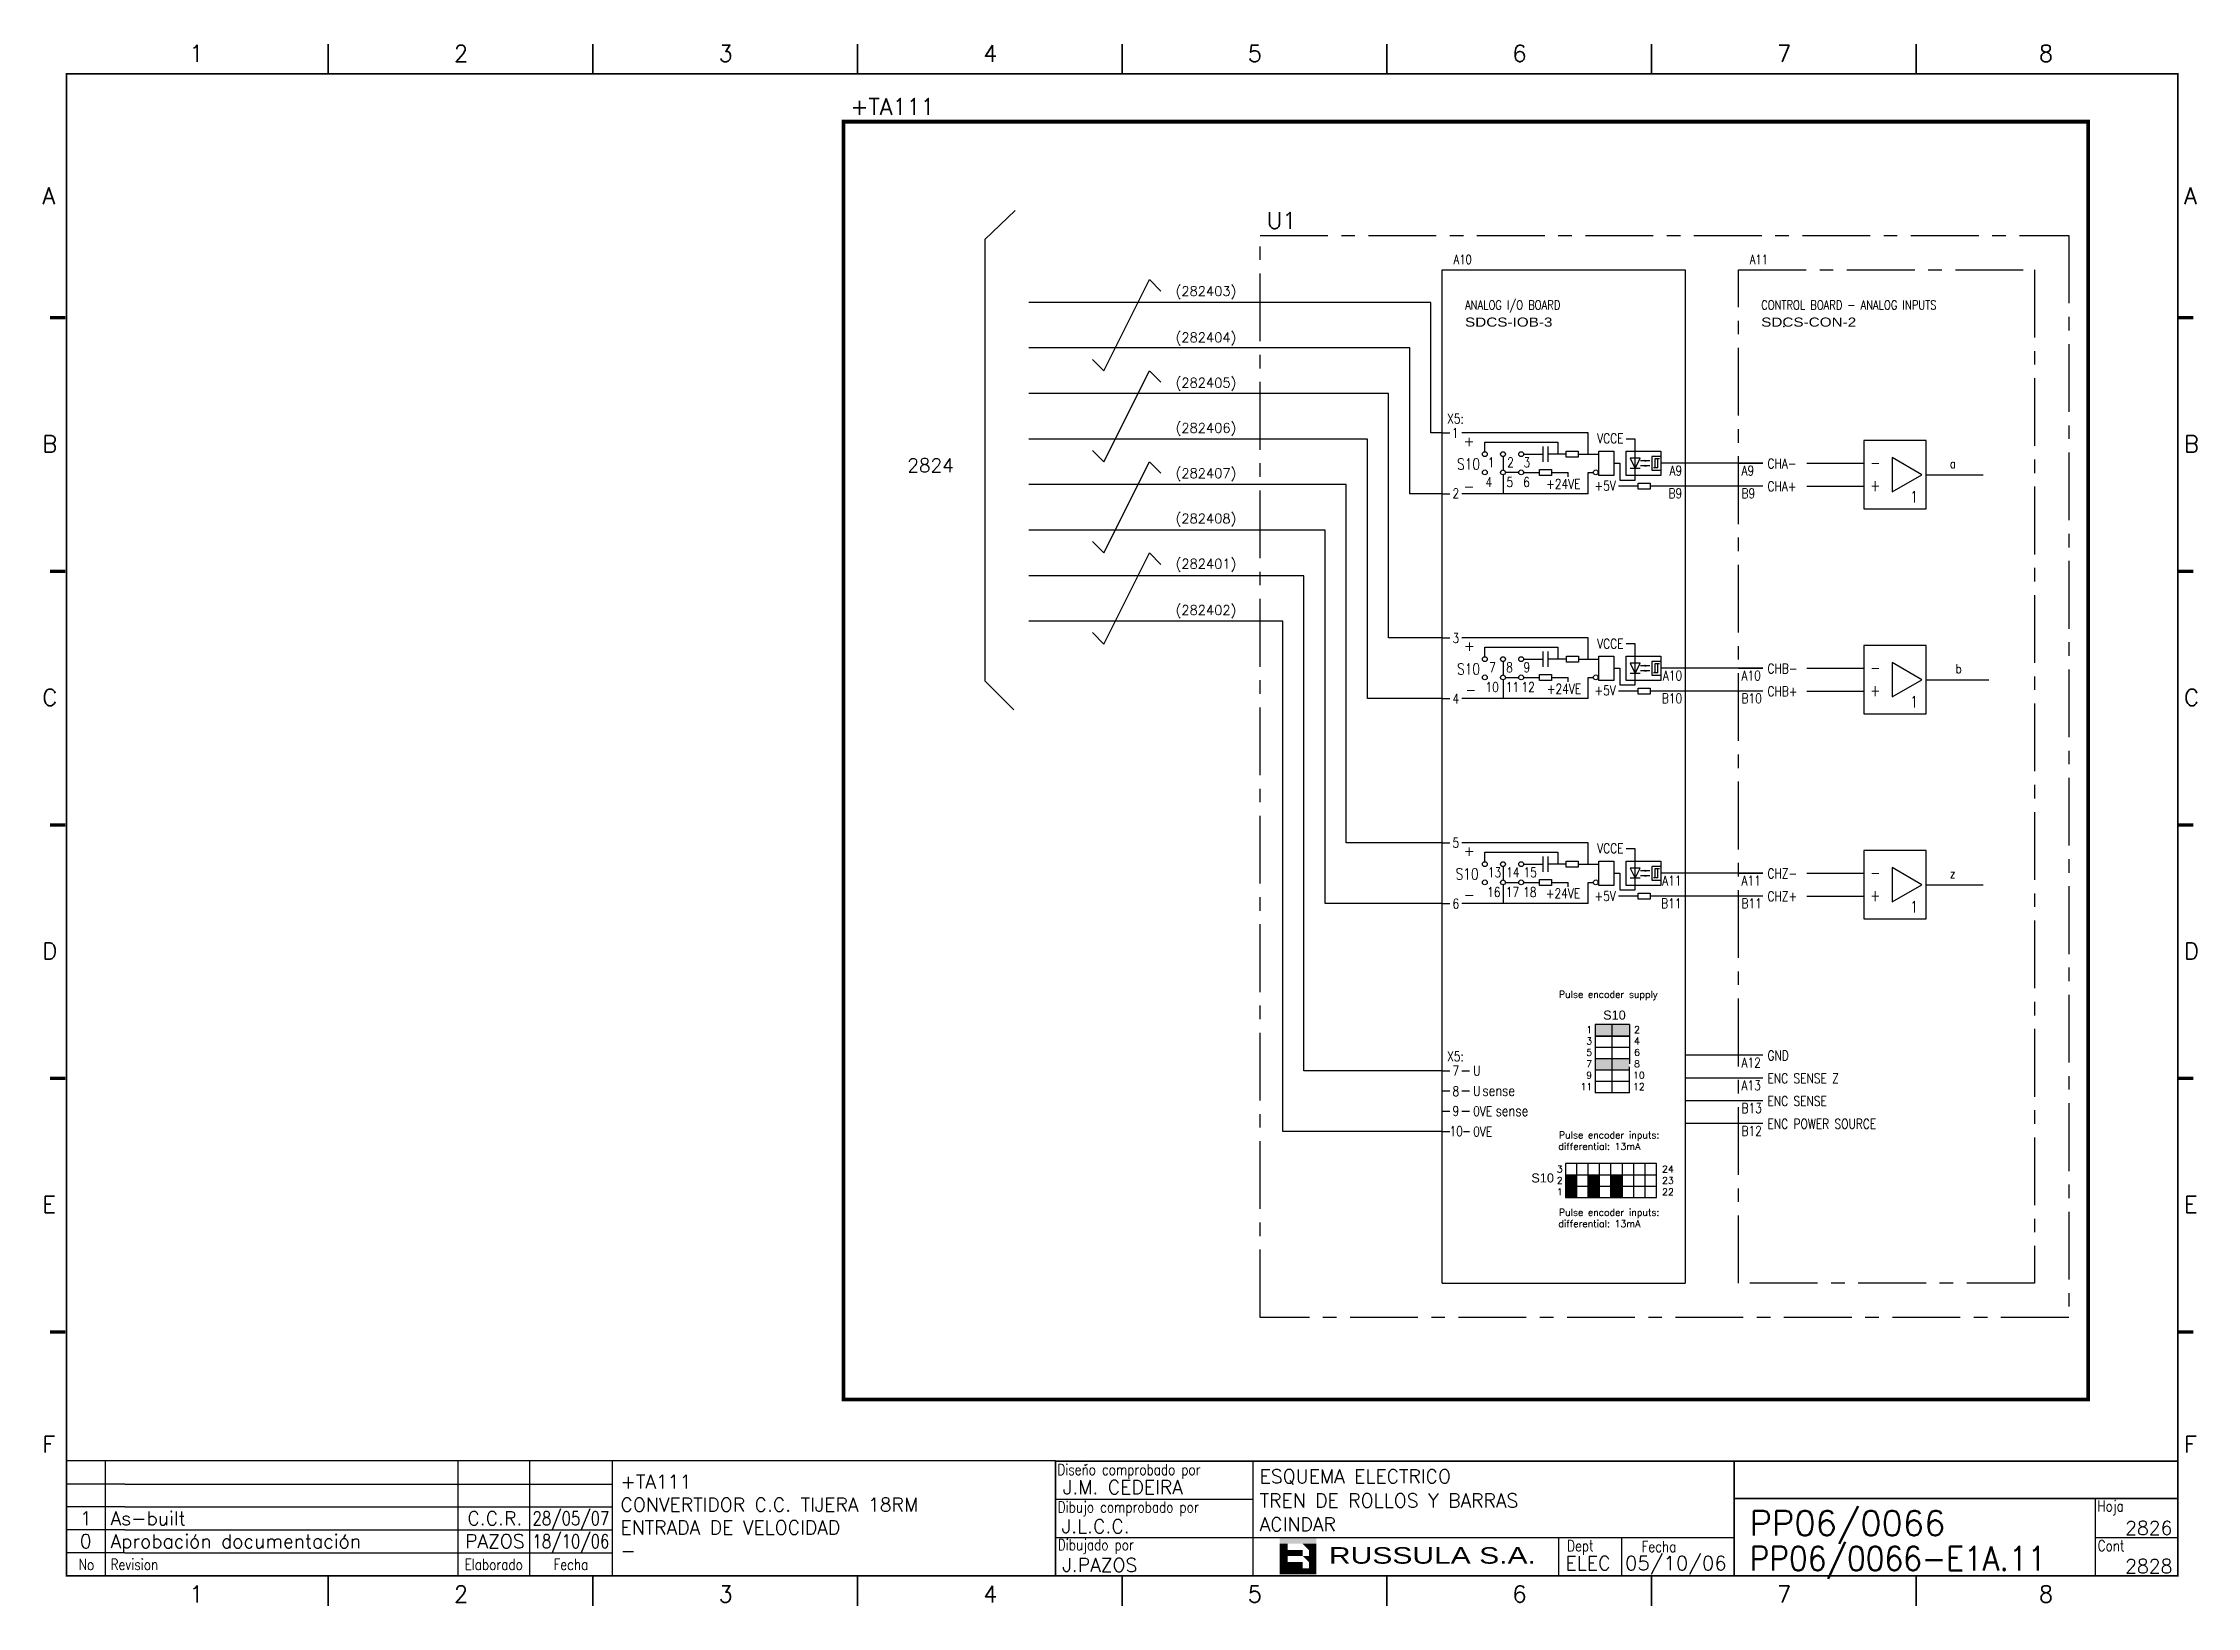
# Model space of a CAD drawing. Extents: x 417 to 814, y -1 to 288.
import ezdxf
from ezdxf.enums import TextEntityAlignment as Align

# ---------------------------------------------------------------- set-up
doc = ezdxf.new("R2010")
doc.units = 0
doc.header["$LTSCALE"] = 10
doc.header["$MEASUREMENT"] = 0
doc.linetypes.add('CENTER', pattern=[2, 1.25, -0.25, 0.25, -0.25])
doc.linetypes.add('DASHDOT', pattern=[1, 0.5, -0.25, 0, -0.25])
for name, color, linetype in [('1', 7, 'CONTINUOUS'), ('10', 5, 'CONTINUOUS'), ('2', 7, 'CONTINUOUS'), ('25', 3, 'CONTINUOUS'), ('25PK', 4, 'CENTER'), ('35', 2, 'CONTINUOUS'), ('DIBUJO', 7, 'CONTINUOUS'), ('NODE', 7, 'CONTINUOUS')]:
    doc.layers.add(name, color=color, linetype=linetype)
doc.styles.add('ABBSTYLE', font='ROMANS.SHX', dxfattribs={"width": 0.8})
doc.styles.add('HELV', font='HELV.SHX')
doc.styles.add('HELVETICA', font='HELV.SHX')
doc.styles.add('LABEL', font='SIMPLEX', dxfattribs={"width": 0.8, "height": 4})
doc.styles.add('ROMANS', font='ROMANS.SHX')
doc.styles.get("Standard").update_dxf_attribs({"font": 'simplex'})

# ---------------------------------------------------------------- blocks, each defined once
blk = doc.blocks.new('NOD', base_point=(237.5, 170))
at = {"layer": 'NODE'}
blk.add_point((237.5, 170), dxfattribs=at)
blk = doc.blocks.new('newcajec')
at = {"layer": '1'}
for p, q in [((179.4, 20.85), (0.13, 20.85)), ((7, 20.85), (7, 0)), ((71, 20.85), (71, 0)), ((84, 20.85), (84, 0.09)), ((99, 20.85), (99, 0)), ((184.64, 20.18), (184.81, 20.01)), ((184.81, 20.01), (185.18, 20.25)), ((215.2, 20.8), (215.2, 0)), ((10.6, 16.64), (0, 16.64)), ((10.6, 16.64), (99, 16.64)), ((10.6, 12.48), (0, 12.48)), ((10.6, 12.48), (99, 12.48)), ((179.4, 13.87), (215.2, 13.87)), ((368, 14.06), (368, 0)), ((10.6, 8.32), (0, 8.32)), ((10.6, 8.32), (99, 8.32)), ((10.6, 4.16), (0, 4.16)), ((10.6, 4.16), (99, 4.16)), ((179.4, 6.93), (267.63, 6.93)), ((267.63, 6.93), (302.5, 6.93)), ((270.63, 6.91), (270.63, 0)), ((282.07, 6.93), (282.07, 0)), ((368, 6.93), (383, 6.93))]:
    blk.add_line(p, q, dxfattribs=at)
for points in [[(47.5, 272.5, 0.3, 0.3, 0), (47.5, 277.91, 0.3, 0.3, 0)], [(95.5, 272.5, 0.3, 0.3, 0), (95.5, 277.91, 0.3, 0.3, 0)], [(143.5, 272.5, 0.3, 0.3, 0), (143.5, 277.91, 0.3, 0.3, 0)], [(191.5, 272.5, 0.3, 0.3, 0), (191.5, 277.91, 0.3, 0.3, 0)], [(239.5, 272.5, 0.3, 0.3, 0), (239.5, 277.91, 0.3, 0.3, 0)], [(287.5, 272.5, 0.3, 0.3, 0), (287.5, 277.91, 0.3, 0.3, 0)], [(335.5, 272.5, 0.3, 0.3, 0), (335.5, 277.91, 0.3, 0.3, 0)], [(-2.99, 228.23, 0.6, 0.6, 0), (-0.18, 228.23, 0.6, 0.6, 0)], [(383.01, 228.23, 0.6, 0.6, 0), (385.82, 228.23, 0.6, 0.6, 0)], [(-2.99, 182.23, 0.6, 0.6, 0), (-0.18, 182.23, 0.6, 0.6, 0)], [(383.01, 182.23, 0.6, 0.6, 0), (385.82, 182.23, 0.6, 0.6, 0)], [(-2.99, 136.23, 0.6, 0.6, 0), (-0.18, 136.23, 0.6, 0.6, 0)], [(383.01, 136.23, 0.6, 0.6, 0), (385.82, 136.23, 0.6, 0.6, 0)], [(-2.99, 90.23, 0.6, 0.6, 0), (-0.18, 90.23, 0.6, 0.6, 0)], [(383.01, 90.23, 0.6, 0.6, 0), (385.82, 90.23, 0.6, 0.6, 0)], [(-2.99, 44.23, 0.6, 0.6, 0), (-0.18, 44.23, 0.6, 0.6, 0)], [(383.01, 44.23, 0.6, 0.6, 0), (385.82, 44.23, 0.6, 0.6, 0)], [(383, 20.8, 0.3, 0.3, 0), (179.4, 20.8, 0.3, 0.3, 0), (179.4, 0, 0.3, 0.3, 0)], [(302.5, 20.8, 0.3, 0.3, 0), (302.5, 0, 0.3, 0.3, 0)], [(302.5, 14, 0.3, 0.3, 0), (383, 14, 0.3, 0.3, 0)], [(47.5, -5.5, 0.3, 0.3, 0), (47.5, -0.09, 0.3, 0.3, 0)], [(95.5, -5.5, 0.3, 0.3, 0), (95.5, -0.09, 0.3, 0.3, 0)], [(143.5, -5.5, 0.3, 0.3, 0), (143.5, -0.09, 0.3, 0.3, 0)], [(191.5, -5.5, 0.3, 0.3, 0), (191.5, -0.09, 0.3, 0.3, 0)], [(239.5, -5.5, 0.3, 0.3, 0), (239.5, -0.09, 0.3, 0.3, 0)], [(287.5, -5.5, 0.3, 0.3, 0), (287.5, -0.09, 0.3, 0.3, 0)], [(335.5, -5.5, 0.3, 0.3, 0), (335.5, -0.09, 0.3, 0.3, 0)]]:
    blk.add_lwpolyline(points, format="xyseb", dxfattribs=at)
at = {"layer": '1', "const_width": 0.3}
blk.add_lwpolyline([(0, 0), (0, 272.5), (383, 272.5), (383, 0)], close=True, dxfattribs=at)
at = {"layer": '2', "color": 14}
for p, q in [((221.42, 4.69), (221.42, 5.81)), ((221.42, 2.47), (221.42, 3.58))]:
    blk.add_line(p, q, dxfattribs=at)
for points in [[(220.05, 5.81), (220.05, 6.92), (226.74, 5.81), (226.74, 6.92)], [(221.42, 2.47), (220.05, 2.47), (221.42, 5.81), (220.05, 5.81)], [(221.42, 4.69), (224.25, 4.69), (221.42, 3.58), (224.25, 3.58)], [(224.25, 5.81), (225.37, 5.81), (225.37, 4.69)], [(225.37, 5.81), (226.74, 5.81), (225.37, 1.35), (226.74, 1.35)], [(224.25, 0.24), (224.25, 2.47), (220.05, 0.24), (220.05, 2.47)], [(224.25, 3.58), (225.37, 3.58), (225.37, 2.47)], [(226.74, 1.35), (226.74, 0.24), (224.25, 1.35), (224.25, 0.24)]]:
    blk.add_solid(points, dxfattribs=at)
at = {"layer": '1', "style": 'ROMANS'}
for s, p in [('1', (22.29, 274.68)), ('2', (70.29, 274.68)), ('3', (118.29, 274.68)), ('4', (166.29, 274.68)), ('5', (214.29, 274.68)), ('6', (262.29, 274.68)), ('7', (310.29, 274.68)), ('8', (357.79, 274.68)), ('A', (-4.37, 248.84)), ('A', (384.13, 248.84)), ('B', (-4.37, 203.84)), ('B', (384.13, 203.84)), ('C', (-4.37, 157.84)), ('C', (384.13, 157.84)), ('D', (-4.37, 111.84)), ('D', (384.13, 111.84)), ('E', (-4.37, 65.84)), ('E', (384.13, 65.84)), ('F', (-4.37, 22.34)), ('F', (384.13, 22.34)), ('1', (22.29, -4.82)), ('2', (70.29, -4.82)), ('3', (118.29, -4.82)), ('4', (166.29, -4.82)), ('5', (214.29, -4.82)), ('6', (262.29, -4.82)), ('7', (310.29, -4.82)), ('8', (357.79, -4.82))]:
    blk.add_text(s, height=3, dxfattribs=at).set_placement(p)
at = {"layer": '1', "style": 'LABEL', "width": 0.8}
for s, p in [('Diseno comprobado por', (179.73, 18.27)), ('Dibujo comprobado por', (179.81, 11.47)), ('Hoja', (368.38, 11.66)), ('Dibujado por', (179.83, 4.64)), ('Fecha', (285.71, 4.3)), ('Cont', (368.43, 4.46)), ('No', (2.23, 1.05)), ('Revision', (8, 1.05))]:
    blk.add_text(s, height=2, dxfattribs=at).set_placement(p)
for s, p in [('Dept', (274.61, 4.44)), ('Elaborado', (77.5, 1.05)), ('Fecha', (91.5, 1.05))]:
    blk.add_text(s, height=2, dxfattribs=at).set_placement(p, align=Align.CENTER)
at = {"layer": '10', "style": 'ROMANS'}
for tag, p in [('REV41', (3.5, 18.74)), ('REV43', (77.7, 18.74)), ('REV31', (3.5, 14.58)), ('REV33', (77.7, 14.58)), ('REV21', (3.5, 10.42)), ('REV23', (77.7, 10.42)), ('REV11', (3.5, 6.27)), ('REV13', (77.7, 6.27))]:
    blk.add_attdef(tag, text='', height=2.5, dxfattribs=at).set_placement(p, align=Align.MIDDLE)
for tag, p, height in [('REV42', (8, 17.49), 2.5), ('REV32', (8, 13.33), 2.5), ('SHEETNAME1', (100.5, 15.83), 2.5), ('DESIGNCHECK', (180.74, 14.83), 2.5), ('DOCUMENTTYPE', (216.43, 16.8), 2.5), ('NOTA', (305.32, 15.8), 3), ('SHEETNAME2', (100.5, 11.67), 2.5), ('OBJECT', (216.43, 12.4), 2.5), ('ORDER', (305.32, 7.3), 4.5), ('REV22', (8, 9.17), 2.5), ('SHEETNAME3', (100.5, 7.51), 2.5), ('DRAWINGCHECK', (180.53, 7.71), 2.5), ('CUSTOMER', (216.43, 8.08), 2.5), ('REV12', (8, 5.01), 2.5), ('SHEETNAME4', (100.5, 3.35), 2.5), ('DOCUMENT_ID', (305.32, 0.93), 4.4), ('USER', (180.63, 0.71), 2.5), ('DEPARTMENT', (271.93, 1.05), 2.5)]:
    blk.add_attdef(tag, p, '', height=height, dxfattribs=at)
for tag, width, p, p2 in [('REV44', 1.221199, (84.53, 17.49), (98.48, 17.49)), ('REV34', 1.221199, (84.53, 13.33), (98.48, 13.33)), ('REV24', 1.221199, (84.53, 9.17), (98.48, 9.17)), ('REV14', 1.221199, (84.53, 5.01), (98.48, 5.01)), ('CREATED2', 7.039915, (282.71, 1.05), (301.14, 1.05))]:
    blk.add_attdef(tag, text='', height=2.5, dxfattribs=dict(at, width=width)).set_placement(p, p2, align=Align.FIT)
for tag, p in [('SHEET', (382, 7.43)), ('NEXTSHEET', (382, 0.5))]:
    blk.add_attdef(tag, text='', height=2.5, dxfattribs=at).set_placement(p, align=Align.RIGHT)
at = {"layer": 'DIBUJO', "color": 14, "style": 'HELVETICA', "width": 1.3}
blk.add_text('RUSSULA S.A.', height=3, dxfattribs=at).set_placement((229, 2.19))

msp = doc.modelspace()

# ---------------------------------------------------------------- linework, layer by layer
at = {"layer": '2', "color": 7}
for p, q in [((596.4, 256.79), (590.83, 251.43)), ((590.83, 251.43), (590.83, 170.04)), ((612.8, 227.23), (621.2, 244.03)), ((621.2, 244.03), (623.3, 241.93)), ((673.07, 239.83), (598.97, 239.83)), ((673.07, 215.76), (673.07, 239.83)), ((669.17, 231.43), (598.97, 231.43)), ((669.17, 204.56), (669.17, 231.43)), ((610.7, 229.33), (612.8, 227.23)), ((612.8, 210.43), (621.2, 227.23)), ((621.2, 227.23), (623.3, 225.13)), ((665.27, 223.03), (598.97, 223.03)), ((665.27, 177.96), (665.27, 223.03)), ((661.37, 214.63), (598.97, 214.63)), ((661.37, 166.76), (661.37, 214.63)), ((675.17, 215.76), (673.07, 215.76)), ((610.7, 212.53), (612.8, 210.43)), ((612.8, 193.63), (621.2, 210.43)), ((621.2, 210.43), (623.3, 208.33)), ((742.37, 210.16), (752.87, 210.16)), ((657.47, 206.23), (598.97, 206.23)), ((657.47, 140.16), (657.47, 206.23)), ((675.17, 204.56), (669.17, 204.56)), ((742.37, 205.96), (752.87, 205.96)), ((653.57, 197.83), (598.97, 197.83)), ((610.7, 195.73), (612.8, 193.63)), ((653.57, 128.96), (653.57, 197.83)), ((612.8, 176.83), (621.2, 193.63)), ((621.2, 193.63), (623.3, 191.53)), ((649.67, 189.43), (598.97, 189.43)), ((649.67, 98.15), (649.67, 189.43)), ((645.77, 181.03), (598.97, 181.03)), ((610.7, 178.93), (612.8, 176.83)), ((645.77, 86.95), (645.77, 181.03)), ((675.17, 177.96), (665.27, 177.96)), ((742.37, 172.36), (752.87, 172.36)), ((590.83, 170.04), (596.19, 164.68)), ((742.37, 168.16), (752.87, 168.16)), ((675.17, 166.76), (661.37, 166.76)), ((675.17, 140.16), (657.47, 140.16)), ((742.37, 134.56), (752.87, 134.56)), ((675.17, 128.96), (653.57, 128.96)), ((742.37, 130.36), (752.87, 130.36)), ((703.37, 106.65), (703.37, 94.05)), ((709.67, 106.65), (703.37, 106.65)), ((709.67, 106.65), (703.37, 106.65)), ((703.37, 104.55), (709.67, 104.55)), ((709.67, 104.55), (703.37, 104.55)), ((706.52, 94.05), (706.52, 106.65)), ((709.67, 106.65), (709.67, 99.44)), ((709.67, 102.45), (703.37, 102.45)), ((709.67, 100.35), (703.37, 100.35)), ((675.17, 98.15), (649.67, 98.15)), ((709.67, 98.25), (703.37, 98.25)), ((709.67, 96.15), (703.37, 96.15)), ((709.67, 94.05), (709.67, 98.89)), ((709.67, 94.05), (703.37, 94.05)), ((675.17, 86.95), (645.77, 86.95)), ((714.68, 81.06), (697.88, 81.06)), ((697.88, 81.06), (697.88, 74.76)), ((699.98, 74.76), (699.98, 81.06)), ((702.08, 74.76), (702.08, 81.06)), ((704.18, 74.76), (704.18, 81.06)), ((706.28, 74.76), (706.28, 81.06)), ((708.38, 74.76), (708.38, 81.06)), ((710.48, 74.76), (710.48, 81.06)), ((712.58, 74.76), (712.58, 81.06)), ((714.68, 74.76), (714.68, 81.06)), ((697.88, 78.96), (714.68, 78.96)), ((697.88, 76.86), (714.68, 76.86)), ((697.88, 74.76), (714.68, 74.76))]:
    msp.add_line(p, q, dxfattribs=at)
at = {"layer": '2', "color": 3, "linetype": 'DASHDOT'}
msp.add_lwpolyline([(564.77, 273.16, 0.706, 0.706, 0), (794.27, 273.16, 0.706, 0.706, 0), (794.27, 37.54, 0.706, 0.706, 0), (564.77, 37.54, 0.706, 0.706, 0), (564.77, 273.16, 0.706, 0.706, 0)], format="xyseb", dxfattribs=at)
at = {"layer": '2', "color": 7}
for points in [[(703.37, 104.55), (709.67, 104.55), (703.37, 106.65), (709.67, 106.65)], [(703.37, 98.25), (709.67, 98.25), (703.37, 100.35), (709.67, 100.35)], [(697.88, 78.96), (697.88, 74.76), (699.98, 78.96), (699.98, 74.76)], [(702.08, 78.96), (702.08, 74.76), (704.18, 78.96), (704.18, 74.76)], [(706.28, 78.96), (706.28, 74.76), (708.38, 78.96), (708.38, 74.76)]]:
    msp.add_solid(points, dxfattribs=at)
at = {"layer": '25'}
for p, q in [((675.17, 58.96), (675.17, 245.86)), ((675.17, 245.86), (719.97, 245.86)), ((719.97, 245.86), (719.97, 58.96)), ((675.17, 215.76), (676.57, 215.76)), ((702.05, 215.76), (678.81, 215.76)), ((702.05, 211.84), (702.05, 215.76)), ((710.73, 214.64), (709.05, 214.64)), ((710.73, 207.08), (710.73, 214.64)), ((683.01, 214.08), (696.45, 214.08)), ((683.01, 212.29), (683.01, 214.08)), ((686.37, 211.39), (686.37, 208.93)), ((690.18, 211.84), (693.79, 211.84)), ((693.79, 210.44), (693.79, 213.24)), ((694.63, 213.24), (694.63, 210.44)), ((697.99, 211.84), (694.63, 211.84)), ((696.45, 214.08), (696.45, 211.84)), ((697.99, 212.4), (700.23, 212.4)), ((697.99, 211.28), (697.99, 212.4)), ((700.23, 211.28), (697.99, 211.28)), ((700.23, 212.4), (700.23, 211.28)), ((700.23, 211.84), (702.05, 211.84)), ((702.05, 211.84), (704.01, 211.84)), ((704.01, 207.92), (704.01, 212.4)), ((704.01, 212.4), (706.81, 212.4)), ((706.81, 212.4), (706.81, 207.92)), ((709.05, 212.4), (715.49, 212.4)), ((709.05, 207.92), (709.05, 212.4)), ((709.79, 211.09), (710.73, 209.23)), ((711.66, 211.09), (709.79, 211.09)), ((710.73, 209.23), (711.66, 211.09)), ((713.42, 210.63), (711.73, 210.63)), ((713.81, 211.42), (713.81, 208.9)), ((715.49, 211.42), (713.81, 211.42)), ((714.37, 211), (714.37, 209.32)), ((715.21, 211), (714.37, 211)), ((714.93, 209.32), (714.93, 211)), ((715.49, 212.4), (715.49, 207.92)), ((686.37, 208.03), (686.37, 204.56)), ((690.18, 208.48), (693.09, 208.48)), ((693.09, 209.04), (695.33, 209.04)), ((693.09, 207.92), (693.09, 209.04)), ((695.33, 207.92), (693.09, 207.92)), ((695.33, 209.04), (695.33, 207.92)), ((695.33, 208.48), (698.41, 208.48)), ((698.41, 207.64), (698.41, 208.48)), ((702.05, 208.48), (703.02, 208.48)), ((702.05, 204.56), (702.05, 208.48)), ((706.81, 207.92), (704.01, 207.92)), ((706.81, 210.16), (707.93, 210.16)), ((707.93, 210.16), (707.93, 207.08)), ((707.93, 207.08), (710.73, 207.08)), ((715.49, 207.92), (709.05, 207.92)), ((711.66, 209.23), (709.79, 209.23)), ((711.29, 206.52), (713.53, 206.52)), ((711.29, 205.4), (711.29, 206.52)), ((713.42, 209.69), (711.73, 209.69)), ((713.53, 206.52), (713.53, 205.4)), ((713.81, 208.9), (715.49, 208.9)), ((714.93, 209.32), (714.09, 209.32)), ((734.25, 210.16), (715.49, 210.16)), ((729.77, 210.16), (734.25, 210.16)), ((675.17, 204.56), (676.57, 204.56)), ((702.05, 204.56), (678.81, 204.56)), ((711.29, 205.96), (707.65, 205.96)), ((713.53, 205.4), (711.29, 205.4)), ((734.25, 205.96), (713.53, 205.96)), ((675.17, 177.96), (676.57, 177.96)), ((702.05, 177.96), (678.81, 177.96)), ((683.01, 176.28), (696.45, 176.28)), ((683.01, 174.49), (683.01, 176.28)), ((693.79, 172.64), (693.79, 175.44)), ((694.63, 175.44), (694.63, 172.64)), ((696.45, 176.28), (696.45, 174.04)), ((702.05, 174.04), (702.05, 177.96)), ((710.73, 176.84), (709.05, 176.84)), ((710.73, 169.28), (710.73, 176.84)), ((686.37, 173.59), (686.37, 171.13)), ((690.18, 174.04), (693.79, 174.04)), ((693.09, 171.24), (695.33, 171.24)), ((693.09, 170.12), (693.09, 171.24)), ((698.07, 174.04), (694.63, 174.04)), ((695.33, 171.24), (695.33, 170.12)), ((698.07, 173.48), (698.07, 174.6)), ((698.07, 174.6), (700.31, 174.6)), ((700.31, 173.48), (698.07, 173.48)), ((700.31, 174.6), (700.31, 173.48)), ((700.31, 174.04), (702.05, 174.04)), ((702.05, 174.04), (704.01, 174.04)), ((704.01, 174.6), (706.81, 174.6)), ((704.01, 170.12), (704.01, 174.6)), ((706.81, 174.6), (706.81, 170.12)), ((706.81, 172.36), (707.93, 172.36)), ((707.93, 172.36), (707.93, 169.28)), ((709.05, 174.6), (715.49, 174.6)), ((709.05, 170.12), (709.05, 174.6)), ((711.66, 173.29), (709.79, 173.29)), ((709.79, 173.29), (710.73, 171.43)), ((711.66, 171.43), (709.79, 171.43)), ((710.73, 171.43), (711.66, 173.29)), ((713.42, 172.83), (711.73, 172.83)), ((713.42, 171.89), (711.73, 171.89)), ((715.49, 173.62), (713.81, 173.62)), ((713.81, 173.62), (713.81, 171.1)), ((713.81, 171.1), (715.49, 171.1)), ((714.93, 171.52), (714.09, 171.52)), ((715.21, 173.2), (714.37, 173.2)), ((714.37, 173.2), (714.37, 171.52)), ((714.93, 171.52), (714.93, 173.2)), ((715.49, 174.6), (715.49, 170.12)), ((734.25, 172.36), (715.49, 172.36)), ((729.77, 172.36), (734.25, 172.36)), ((686.37, 170.38), (686.37, 166.76)), ((690.18, 170.68), (693.09, 170.68)), ((695.33, 170.12), (693.09, 170.12)), ((695.33, 170.68), (698.41, 170.68)), ((698.41, 169.84), (698.41, 170.68)), ((702.05, 166.76), (702.05, 170.68)), ((702.05, 170.68), (703.02, 170.68)), ((706.81, 170.12), (704.01, 170.12)), ((711.29, 168.16), (707.65, 168.16)), ((707.93, 169.28), (710.73, 169.28)), ((715.49, 170.12), (709.05, 170.12)), ((711.29, 168.72), (713.53, 168.72)), ((711.29, 167.6), (711.29, 168.72)), ((713.53, 167.6), (711.29, 167.6)), ((713.53, 168.72), (713.53, 167.6)), ((734.25, 168.16), (713.53, 168.16)), ((675.17, 166.76), (676.57, 166.76)), ((702.05, 166.76), (678.81, 166.76)), ((675.17, 140.16), (676.57, 140.16)), ((702.05, 140.16), (678.81, 140.16)), ((702.05, 136.24), (702.05, 140.16)), ((710.73, 139.04), (709.05, 139.04)), ((710.73, 131.48), (710.73, 139.04)), ((683.01, 138.48), (696.45, 138.48)), ((683.01, 136.69), (683.01, 138.48)), ((686.37, 135.79), (686.37, 133.33)), ((690.18, 136.24), (693.79, 136.24)), ((693.79, 134.84), (693.79, 137.64)), ((694.63, 137.64), (694.63, 134.84)), ((697.99, 136.24), (694.63, 136.24)), ((696.45, 138.48), (696.45, 136.24)), ((697.99, 135.68), (697.99, 136.8)), ((697.99, 136.8), (700.23, 136.8)), ((700.23, 135.68), (697.99, 135.68)), ((700.23, 136.8), (700.23, 135.68)), ((700.23, 136.24), (702.05, 136.24)), ((702.05, 136.24), (704.01, 136.24)), ((704.01, 132.32), (704.01, 136.8)), ((704.01, 136.8), (706.81, 136.8)), ((706.81, 136.8), (706.81, 132.32)), ((709.05, 132.32), (709.05, 136.8)), ((709.05, 136.8), (715.49, 136.8)), ((709.79, 135.49), (710.73, 133.63)), ((711.66, 135.49), (709.79, 135.49)), ((710.73, 133.63), (711.66, 135.49)), ((713.42, 135.03), (711.73, 135.03)), ((715.49, 135.82), (713.81, 135.82)), ((713.81, 135.82), (713.81, 133.3)), ((714.37, 135.4), (714.37, 133.72)), ((715.21, 135.4), (714.37, 135.4)), ((714.93, 133.72), (714.93, 135.4)), ((715.49, 136.8), (715.49, 132.32)), ((686.37, 132.43), (686.37, 128.96)), ((690.18, 132.88), (693.09, 132.88)), ((693.09, 133.44), (695.33, 133.44)), ((693.09, 132.32), (693.09, 133.44)), ((695.33, 132.32), (693.09, 132.32)), ((695.33, 133.44), (695.33, 132.32)), ((695.33, 132.88), (698.41, 132.88)), ((698.41, 132.04), (698.41, 132.88)), ((702.05, 128.96), (702.05, 132.88)), ((702.05, 132.88), (703.02, 132.88)), ((706.81, 132.32), (704.01, 132.32)), ((706.81, 134.56), (707.93, 134.56)), ((707.93, 134.56), (707.93, 131.48)), ((707.93, 131.48), (710.73, 131.48)), ((715.49, 132.32), (709.05, 132.32)), ((711.66, 133.63), (709.79, 133.63)), ((713.42, 134.09), (711.73, 134.09)), ((713.81, 133.3), (715.49, 133.3)), ((714.93, 133.72), (714.09, 133.72)), ((734.25, 134.56), (715.49, 134.56)), ((729.77, 134.56), (734.25, 134.56)), ((675.17, 128.96), (676.57, 128.96)), ((702.05, 128.96), (678.81, 128.96)), ((711.29, 130.36), (707.65, 130.36)), ((711.29, 129.8), (711.29, 130.92)), ((711.29, 130.92), (713.53, 130.92)), ((713.53, 129.8), (711.29, 129.8)), ((713.53, 130.92), (713.53, 129.8)), ((734.25, 130.36), (713.53, 130.36)), ((734.25, 100.99), (719.97, 100.99)), ((675.17, 98.15), (676.57, 98.15)), ((678.81, 98.15), (680.21, 98.15)), ((734.25, 96.79), (719.97, 96.79)), ((675.17, 94.42), (676.57, 94.42)), ((678.81, 94.42), (680.21, 94.42)), ((734.25, 92.59), (719.97, 92.59)), ((675.17, 90.68), (676.57, 90.68)), ((678.81, 90.68), (680.21, 90.68)), ((734.25, 88.39), (719.97, 88.39)), ((675.17, 86.95), (676.57, 86.95)), ((679.09, 86.95), (680.21, 86.95)), ((675.17, 58.96), (719.97, 58.96))]:
    msp.add_line(p, q, dxfattribs=at)
for centre in [(683.01, 211.84), (686.37, 211.84), (689.73, 211.84), (683.01, 208.48), (686.37, 208.48), (689.73, 208.48), (703.47, 208.48), (683.01, 174.04), (683.01, 170.68), (686.37, 174.04), (686.37, 170.68), (689.73, 174.04), (689.73, 170.68), (703.47, 170.68), (683.01, 136.24), (686.37, 136.24), (689.73, 136.24), (683.01, 132.88), (686.37, 132.88), (689.73, 132.88), (703.47, 132.88)]:
    msp.add_circle(centre, 0.448, dxfattribs=at)
for points in [[(712.46, 210.42), (712.46, 210.83), (713.42, 210.63)], [(712.46, 209.9), (712.46, 209.49), (713.42, 209.69)], [(712.46, 172.62), (712.46, 173.03), (713.42, 172.83)], [(712.46, 172.1), (712.46, 171.69), (713.42, 171.89)], [(712.46, 134.82), (712.46, 135.23), (713.42, 135.03)], [(712.46, 134.3), (712.46, 133.89), (713.42, 134.09)]]:
    msp.add_solid(points, dxfattribs=at)
at = {"layer": '25PK'}
for p, q in [((641.57, 52.66), (641.57, 252.16)), ((641.57, 252.16), (790.67, 252.16)), ((790.67, 252.16), (790.67, 52.66)), ((729.77, 58.96), (729.77, 245.86)), ((729.77, 245.86), (784.37, 245.86)), ((784.37, 245.86), (784.37, 58.96)), ((784.37, 58.96), (729.77, 58.96)), ((790.67, 52.66), (641.57, 52.66))]:
    msp.add_line(p, q, dxfattribs=at)
at = {"layer": '35', "color": 7}
for p, q in [((752.87, 214.36), (752.87, 201.76)), ((764.42, 214.36), (752.87, 214.36)), ((764.42, 201.76), (764.42, 214.36)), ((764.42, 208.06), (774.92, 208.06)), ((752.87, 201.76), (764.42, 201.76)), ((752.87, 176.56), (752.87, 163.96)), ((764.42, 176.56), (752.87, 176.56)), ((764.42, 163.96), (764.42, 176.56)), ((764.42, 170.26), (775.97, 170.26)), ((752.87, 163.96), (764.42, 163.96)), ((752.87, 138.76), (752.87, 126.16)), ((764.42, 138.76), (752.87, 138.76)), ((764.42, 126.16), (764.42, 138.76)), ((764.42, 132.46), (774.92, 132.46)), ((752.87, 126.16), (764.42, 126.16))]:
    msp.add_line(p, q, dxfattribs=at)
at = {"layer": '35'}
for p, q in [((689.17, 208.48), (686.93, 208.48)), ((686.93, 170.68), (689.17, 170.68)), ((686.93, 132.88), (689.17, 132.88))]:
    msp.add_line(p, q, dxfattribs=at)
at = {"layer": '35', "color": 7}
for points in [[(758.12, 211.21), (758.12, 204.91), (763.57, 208.06)], [(758.12, 173.41), (758.12, 167.11), (763.57, 170.26)], [(758.12, 135.61), (758.12, 129.31), (763.57, 132.46)]]:
    msp.add_lwpolyline(points, close=True, dxfattribs=at)

# ---------------------------------------------------------------- block references
at = {"layer": '2', "color": 7}
ref = msp.add_blockref('newcajec', (421.51, 5.02), dxfattribs=dict(at, xscale=1.016442892079965, yscale=1.016442892079993, zscale=1.01644289208))
ref.add_attrib('REV24', '28/05/07', dxfattribs={"layer": '10', "height": 2.541, "style": 'ROMANS', "width": 0.728168}).set_placement((507.43, 14.34), (521.61, 14.34), align=Align.FIT)
ref.add_attrib('SHEETNAME3', 'ENTRADA DE VELOCIDAD ', (523.66, 12.65), dxfattribs={"layer": '10', "height": 2.5411, "style": 'ROMANS'})
ref.add_attrib('SHEETNAME2', 'CONVERTIDOR C.C. TIJERA 18RM', (523.66, 16.87), dxfattribs={"layer": '10', "height": 2.5411, "style": 'ROMANS'})
ref.add_attrib('SHEETNAME1', '+TA111', (523.66, 21.1), dxfattribs={"layer": '10', "height": 2.541, "style": 'ROMANS'})
ref.add_attrib('USER', 'J.PAZOS', (605.12, 5.74), dxfattribs={"layer": '10', "height": 2.541, "style": 'ROMANS'})
ref.add_attrib('DRAWINGCHECK', 'J.L.C.C.', (605.01, 12.86), dxfattribs={"layer": '10', "height": 2.541, "style": 'ROMANS'})
ref.add_attrib('DESIGNCHECK', 'J.M. CEDEIRA', (605.22, 20.09), dxfattribs={"layer": '10', "height": 2.5411, "style": 'ROMANS'})
ref.add_attrib('REV22', 'As-built', (429.64, 14.34), dxfattribs={"layer": '10', "height": 2.541, "style": 'ROMANS'})
ref.add_attrib('REV12', 'Aprobación documentación', (429.64, 10.11), dxfattribs={"layer": '10', "height": 2.5411, "style": 'ROMANS'})
ref.add_attrib('REV21', '1', dxfattribs={"layer": '10', "height": 2.54, "style": 'ROMANS'}).set_placement((425.07, 15.61), align=Align.MIDDLE)
ref.add_attrib('REV11', '0', dxfattribs={"layer": '10', "height": 2.54, "style": 'ROMANS'}).set_placement((425.07, 11.39), align=Align.MIDDLE)
ref.add_attrib('SHEETNAME4', '-', (523.66, 8.42), dxfattribs={"layer": '10', "height": 2.54, "style": 'ROMANS'})
ref.add_attrib('REV14', '18/10/06', dxfattribs={"layer": '10', "height": 2.541, "style": 'ROMANS', "width": 0.728168}).set_placement((507.43, 10.11), (521.61, 10.11), align=Align.FIT)
ref.add_attrib('REV23', 'C.C.R.', dxfattribs={"layer": '10', "height": 2.541, "style": 'ROMANS'}).set_placement((500.49, 15.61), align=Align.MIDDLE)
ref.add_attrib('REV13', 'PAZOS', dxfattribs={"layer": '10', "height": 2.541, "style": 'ROMANS'}).set_placement((500.49, 11.39), align=Align.MIDDLE)
ref.add_attrib('DOCUMENT_ID', 'PP06/0066-E1A.11', (731.86, 5.97), dxfattribs={"layer": '10', "height": 4.4723, "style": 'ROMANS', "width": 0.9})
ref.add_attrib('ORDER', 'PP06/0066', (731.86, 12.44), dxfattribs={"layer": '10', "height": 4.574, "style": 'ROMANS'})
ref.add_attrib('CUSTOMER', 'ACINDAR', (641.5, 13.24), dxfattribs={"layer": '10', "height": 2.541, "style": 'ROMANS'})
ref.add_attrib('OBJECT', 'TREN DE ROLLOS Y BARRAS', (641.5, 17.62), dxfattribs={"layer": '10', "height": 2.5411, "style": 'ROMANS'})
ref.add_attrib('DOCUMENTTYPE', 'ESQUEMA ELECTRICO', (641.5, 22.1), dxfattribs={"layer": '10', "height": 2.5411, "style": 'ROMANS'})
ref.add_attrib('CREATED2', '05/10/06', dxfattribs={"layer": '10', "height": 2.541, "style": 'ROMANS', "width": 0.961976}).set_placement((708.87, 6.08), (727.61, 6.08), align=Align.FIT)
ref.add_attrib('DEPARTMENT', 'ELEC', (697.91, 6.08), dxfattribs={"layer": '10', "height": 2.541, "style": 'ROMANS'})
ref.add_attrib('NEXTSHEET', '2828', dxfattribs={"layer": '10', "height": 2.541, "style": 'ROMANS'}).set_placement((809.79, 5.53), align=Align.RIGHT)
ref.add_attrib('SHEET', '2826', dxfattribs={"layer": '10', "height": 2.541, "style": 'ROMANS'}).set_placement((809.79, 12.57), align=Align.RIGHT)
at = {"layer": '2', "xscale": 0.839999999999975, "yscale": 0.839999999999975, "zscale": 0.84, "rotation": 90}
msp.add_blockref('NOD', (738.17, 235.36), dxfattribs=at)

# ---------------------------------------------------------------- texts
at = {"layer": '2', "color": 6}
for s, height, p in [('+TA111', 3.024, (566.03, 274.42)), ('U1', 3.024, (642.83, 253.42)), ('(282403)', 1.764, (626.01, 241.03)), ('(282404)', 1.764, (626.01, 232.49)), ('(282405)', 1.764, (626.01, 224.14)), ('(282406)', 1.764, (626.01, 215.8)), ('(282407)', 1.764, (626.01, 207.45)), ('(282408)', 1.764, (626.01, 199.1)), ('(282401)', 1.764, (626.01, 190.75)), ('(282402)', 1.764, (626.01, 182.21))]:
    msp.add_text(s, height=height, dxfattribs=at).set_placement(p)
at = {"layer": '2', "color": 7}
for s, height, style, p in [('Pulse encoder supply', 1.26, 'ROMANS', (696.68, 111.61)), ('S10', 1.68, 'HELV', (704.83, 107.57)), ('differential: 13mA', 1.26, 'ROMANS', (696.57, 83.56)), ('Pulse encoder inputs:', 1.26, 'ROMANS', (696.68, 85.66)), ('S10', 1.68, 'HELV', (691.59, 77.54)), ('Pulse encoder inputs:', 1.26, 'ROMANS', (696.68, 71.41)), ('differential: 13mA', 1.26, 'ROMANS', (696.57, 69.31))]:
    msp.add_text(s, height=height, dxfattribs=dict(at, style=style)).set_placement(p)
at = {"layer": '2', "color": 7, "style": 'ROMANS'}
for s, p in [('3', (702.26, 103.62)), ('1', (702.26, 105.72)), ('2', (711.08, 105.72)), ('4', (711.08, 103.62)), ('5', (702.26, 101.52)), ('7', (702.26, 99.42)), ('8', (711.08, 99.42)), ('6', (711.08, 101.52)), ('11', (701.75, 95.22)), ('9', (702.26, 97.32)), ('10', (711.42, 97.32)), ('12', (711.42, 95.22)), ('3', (696.83, 80.01)), ('24', (716.78, 80.01)), ('2', (696.83, 77.91)), ('1', (696.83, 75.81)), ('23', (716.78, 77.91)), ('22', (716.78, 75.81))]:
    msp.add_text(s, height=1.26, dxfattribs=at).set_placement(p, align=Align.MIDDLE)
at = {"layer": '2', "color": 7, "insert": (576.54, 211.03), "char_height": 2.5, "width": 15.52, "attachment_point": 1, "style": 'ROMANS'}
msp.add_mtext('{\\C1;2824}', dxfattribs=at)
at = {"layer": '25'}
for s, height, style, width, p in [('A10', 1.68, 'ABBSTYLE', 0.8, (677.27, 246.91)), ('A11', 1.68, 'ABBSTYLE', 0.8, (731.87, 246.91)), ('ANALOG I/O BOARD', 1.68, 'ABBSTYLE', 0.8, (679.37, 238.51)), ('CONTROL BOARD - ANALOG INPUTS', 1.68, 'ABBSTYLE', 0.8, (733.97, 238.51)), ('SDCS-IOB-3', 1.68, 'HELV', 1.2, (679.37, 235.36)), ('SDCS-CON-2', 1.68, 'HELV', 1.2, (733.97, 235.36)), ('S10', 2.061, 'ABBSTYLE', 0.8, (677.91, 209)), ('1', 1.79, 'ABBSTYLE', 0.8, (683.57, 209.44)), ('2', 1.79, 'ABBSTYLE', 0.8, (687.12, 209.44)), ('3', 1.79, 'ABBSTYLE', 0.8, (690.15, 209.44)), ('CHA-', 1.792, 'ABBSTYLE', 0.8, (735.14, 209.22)), ('4', 1.79, 'ABBSTYLE', 0.8, (683.16, 205.8)), ('5', 1.79, 'ABBSTYLE', 0.8, (687.03, 205.8)), ('6', 1.79, 'ABBSTYLE', 0.8, (690.06, 205.8)), ('+24VE', 1.792, 'ABBSTYLE', 0.8, (694.32, 205.47)), ('A9', 1.792, 'ABBSTYLE', 0.8, (730.33, 207.92)), ('CHA+', 1.792, 'ABBSTYLE', 0.8, (735.14, 205.02)), ('a', 1.68, 'ABBSTYLE', 0.8, (768.78, 209.24)), ('B9', 1.792, 'ABBSTYLE', 0.8, (730.33, 203.72)), ('S10', 2.061, 'ABBSTYLE', 0.8, (677.91, 171.2)), ('7', 1.79, 'ABBSTYLE', 0.8, (683.85, 171.64)), ('8', 1.79, 'ABBSTYLE', 0.8, (686.97, 171.64)), ('9', 1.79, 'ABBSTYLE', 0.8, (690.15, 171.64)), ('A10', 1.792, 'ABBSTYLE', 0.8, (730.33, 170.12)), ('CHB-', 1.792, 'ABBSTYLE', 0.8, (735.14, 171.42)), ('b', 1.68, 'ABBSTYLE', 0.8, (769.83, 171.44)), ('10', 1.792, 'ABBSTYLE', 0.8, (683.16, 168)), ('11', 1.792, 'ABBSTYLE', 0.8, (686.87, 168)), ('12', 1.792, 'ABBSTYLE', 0.8, (689.78, 168)), ('+24VE', 1.792, 'ABBSTYLE', 0.8, (694.44, 167.68)), ('B10', 1.792, 'ABBSTYLE', 0.8, (730.33, 165.92)), ('CHB+', 1.792, 'ABBSTYLE', 0.8, (735.14, 167.22)), ('S10', 2.061, 'ABBSTYLE', 0.8, (677.63, 133.4)), ('13', 1.792, 'ABBSTYLE', 0.8, (683.57, 133.84)), ('14', 1.792, 'ABBSTYLE', 0.8, (686.97, 133.84)), ('15', 1.792, 'ABBSTYLE', 0.8, (690.15, 133.84)), ('CHZ-', 1.792, 'ABBSTYLE', 0.8, (735.14, 133.62)), ('16', 1.792, 'ABBSTYLE', 0.8, (683.44, 130.2)), ('17', 1.792, 'ABBSTYLE', 0.8, (686.87, 130.2)), ('18', 1.792, 'ABBSTYLE', 0.8, (690.06, 130.2)), ('+24VE', 1.792, 'ABBSTYLE', 0.8, (694.24, 129.96)), ('A11', 1.792, 'ABBSTYLE', 0.8, (730.33, 132.32)), ('CHZ+', 1.792, 'ABBSTYLE', 0.8, (735.14, 129.42)), ('z', 1.68, 'ABBSTYLE', 0.8, (768.78, 133.64)), ('B11', 1.792, 'ABBSTYLE', 0.8, (730.33, 128.12)), ('A12', 1.792, 'ABBSTYLE', 0.8, (730.33, 98.75)), ('GND', 1.792, 'ABBSTYLE', 0.8, (735.14, 100.06)), ('U', 1.79, 'ABBSTYLE', 0.8, (680.89, 97.25)), ('A13', 1.792, 'ABBSTYLE', 0.8, (730.33, 94.55)), ('ENC SENSE Z', 1.792, 'ABBSTYLE', 0.8, (735.14, 95.86)), ('0VE', 1.792, 'ABBSTYLE', 0.8, (680.89, 89.78)), ('U', 1.79, 'ABBSTYLE', 0.8, (680.89, 93.51)), ('sense', 1.971, 'ABBSTYLE', 0.8, (682.57, 93.51)), ('B13', 1.792, 'ABBSTYLE', 0.8, (730.33, 90.35)), ('ENC SENSE', 1.792, 'ABBSTYLE', 0.8, (735.14, 91.66)), ('0VE', 1.792, 'ABBSTYLE', 0.8, (680.89, 86.03)), ('sense', 1.971, 'ABBSTYLE', 0.8, (685, 89.78)), ('B12', 1.792, 'ABBSTYLE', 0.8, (730.33, 86.15)), ('ENC POWER SOURCE', 1.792, 'ABBSTYLE', 0.8, (735.14, 87.46))]:
    msp.add_text(s, height=height, dxfattribs=dict(at, style=style, width=width)).set_placement(p)
at = {"layer": '25', "style": 'ABBSTYLE', "width": 0.8}
for s, p in [('X5:', (679.15, 217.5)), ('VCCE', (708.6, 213.88)), ('+5V', (707.18, 205.13)), ('A9', (719.41, 207.92)), ('B9', (719.41, 203.72)), ('VCCE', (708.6, 175.99)), ('A10', (719.41, 170.12)), ('+5V', (707.18, 167.38)), ('B10', (719.41, 165.92)), ('VCCE', (708.6, 138.28)), ('+5V', (707.18, 129.47)), ('A11', (719.27, 132.32)), ('B11', (719.27, 128.12)), ('X5:', (679.15, 99.89))]:
    msp.add_text(s, height=1.792, dxfattribs=at).set_placement(p, align=Align.RIGHT)
for s, height, p in [('1', 1.79, (677.55, 214.86)), ('2', 1.79, (677.69, 203.74)), ('3', 1.79, (677.69, 177.04)), ('4', 1.79, (677.69, 165.89)), ('5', 1.79, (677.69, 139.29)), ('6', 1.79, (677.69, 128.07)), ('7', 1.79, (677.69, 97.25)), ('8', 1.79, (677.69, 93.47)), ('9', 1.79, (677.69, 89.84)), ('10', 1.792, (677.75, 86.11))]:
    msp.add_text(s, height=height, dxfattribs=at).set_placement(p, align=Align.CENTER)
at = {"layer": '25', "style": 'ABBSTYLE'}
for s, p in [('+', (679.11, 213.35)), ('-', (679.11, 205)), ('+', (679.17, 175.6)), ('-', (679.45, 167.48)), ('+', (679.16, 137.8)), ('-', (679.16, 129.68))]:
    msp.add_text(s, height=1.79, dxfattribs=at).set_placement(p)
at = {"layer": '25', "color": 7, "style": 'ABBSTYLE', "width": 0.8}
for s, p in [('-', (754.08, 209.24)), ('+', (754.08, 205.04)), ('1', (761.43, 202.94)), ('-', (754.08, 171.44)), ('+', (754.08, 167.24)), ('1', (761.43, 165.14)), ('-', (754.08, 133.64)), ('+', (754.08, 129.44)), ('1', (761.43, 127.34))]:
    msp.add_text(s, height=2.1, dxfattribs=at).set_placement(p)

doc.saveas('drawing.dxf')
